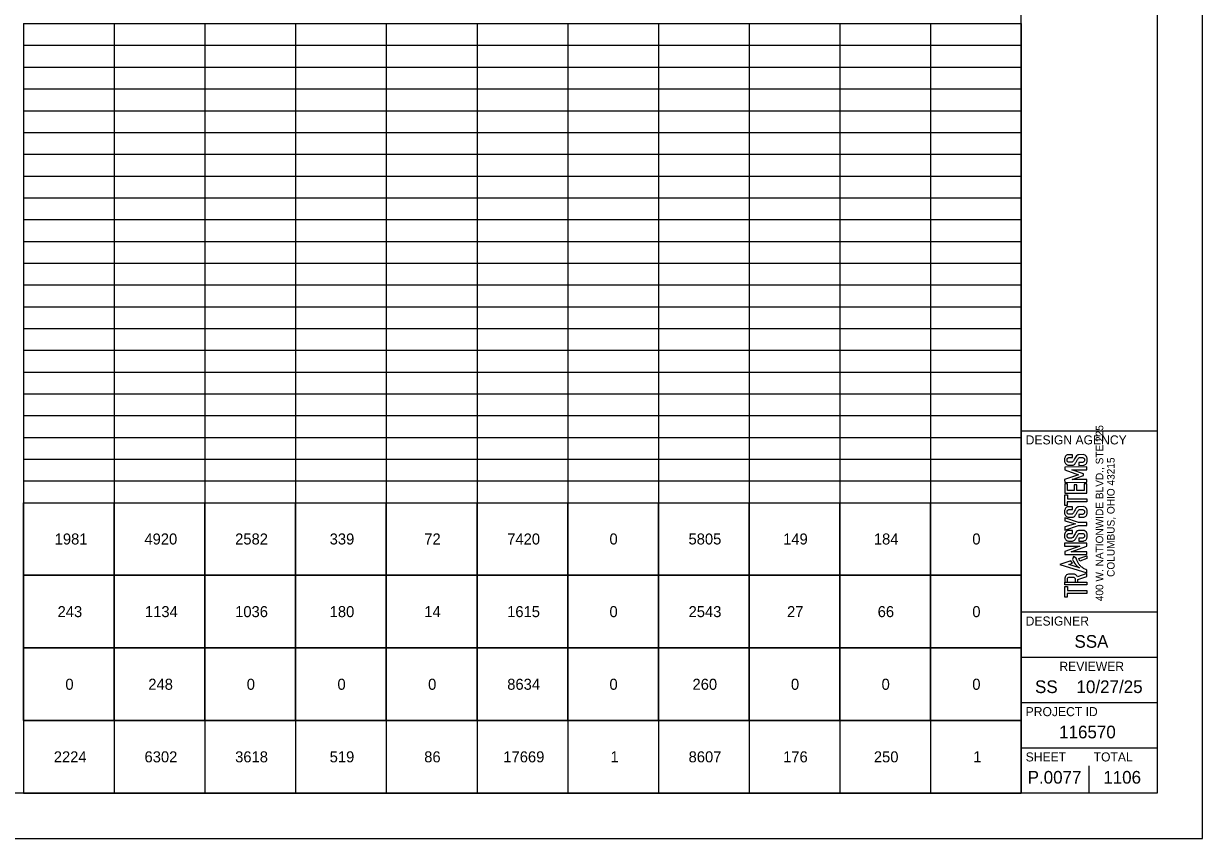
# Model space of a CAD drawing. Extents: x 0 to 34, y 0 to 22.
# Drawn here: x 20.99 to 34, y 0 to 9 of the extents above; entities that cross this region are included whole.
import ezdxf

# ---------------------------------------------------------------- set-up
doc = ezdxf.new("R2010")
doc.units = 0
for name, color, linetype in [('SH_Border', 7, 'Continuous'), ('SH_Cut_Line', 7, 'Continuous'), ('SH_Data', 7, 'Continuous'), ('SH_Text', 7, 'Continuous')]:
    doc.layers.add(name, color=color, linetype=linetype)

msp = doc.modelspace()

# ---------------------------------------------------------------- linework, layer by layer
at = {"layer": 'SH_Border'}
for p, q in [((32, 0.5), (32, 21.5)), ((32, 4.5), (33.5, 4.5)), ((32, 2.5), (33.5, 2.5)), ((32, 2), (33.5, 2)), ((32, 1.5), (33.5, 1.5)), ((32, 1), (33.5, 1))]:
    msp.add_line(p, q, dxfattribs=at)
msp.add_lwpolyline([(1.5, 21.5), (33.5, 21.5), (33.5, 0.5), (1.5, 0.5)], close=True, dxfattribs=at)
at = {"layer": 'SH_Cut_Line'}
msp.add_lwpolyline([(0, 0), (34, 0), (34, 22), (0, 22)], close=True, dxfattribs=at)
at = {"layer": 'SH_Data'}
for p, q in [((20.994, 8.996), (21.994, 8.996)), ((20.994, 8.996), (20.994, 8.515)), ((21.994, 8.996), (24.996, 8.996)), ((21.994, 8.996), (21.994, 8.515)), ((22.995, 8.996), (22.995, 8.515)), ((23.995, 8.996), (23.995, 8.515)), ((24.996, 8.996), (26.997, 8.996)), ((24.996, 8.996), (24.996, 8.515)), ((25.997, 8.996), (25.997, 8.515)), ((26.997, 8.996), (32, 8.996)), ((26.997, 8.996), (26.997, 8.515)), ((27.998, 8.996), (27.998, 8.515)), ((28.998, 8.996), (28.998, 8.515)), ((29.999, 8.996), (29.999, 8.515)), ((30.999, 8.996), (30.999, 8.515)), ((32, 8.996), (32, 8.515)), ((20.994, 8.756), (21.994, 8.756)), ((21.994, 8.756), (24.996, 8.756)), ((24.996, 8.756), (26.997, 8.756)), ((26.997, 8.756), (32, 8.756)), ((20.994, 8.515), (21.994, 8.515)), ((20.994, 8.515), (20.994, 1.302)), ((21.994, 8.515), (24.996, 8.515)), ((21.994, 8.515), (21.994, 1.302)), ((22.995, 8.515), (22.995, 1.302)), ((23.995, 8.515), (23.995, 1.302)), ((24.996, 8.515), (26.997, 8.515)), ((24.996, 8.515), (24.996, 1.302)), ((25.997, 8.515), (25.997, 1.302)), ((26.997, 8.515), (32, 8.515)), ((26.997, 8.515), (26.997, 1.302)), ((27.998, 8.515), (27.998, 1.302)), ((28.998, 8.515), (28.998, 1.302)), ((29.999, 8.515), (29.999, 1.302)), ((30.999, 8.515), (30.999, 1.302)), ((32, 8.515), (32, 3.706)), ((20.994, 8.275), (21.994, 8.275)), ((21.994, 8.275), (24.996, 8.275)), ((24.996, 8.275), (26.997, 8.275)), ((26.997, 8.275), (32, 8.275)), ((20.994, 8.034), (21.994, 8.034)), ((21.994, 8.034), (24.996, 8.034)), ((24.996, 8.034), (26.997, 8.034)), ((26.997, 8.034), (32, 8.034)), ((20.994, 7.794), (21.994, 7.794)), ((21.994, 7.794), (24.996, 7.794)), ((24.996, 7.794), (26.997, 7.794)), ((26.997, 7.794), (32, 7.794)), ((20.994, 7.553), (21.994, 7.553)), ((21.994, 7.553), (24.996, 7.553)), ((24.996, 7.553), (26.997, 7.553)), ((26.997, 7.553), (32, 7.553)), ((20.994, 7.313), (21.994, 7.313)), ((21.994, 7.313), (24.996, 7.313)), ((24.996, 7.313), (26.997, 7.313)), ((26.997, 7.313), (32, 7.313)), ((20.994, 7.073), (21.994, 7.073)), ((21.994, 7.073), (24.996, 7.073)), ((24.996, 7.073), (26.997, 7.073)), ((26.997, 7.073), (32, 7.073)), ((20.994, 6.832), (21.994, 6.832)), ((21.994, 6.832), (24.996, 6.832)), ((24.996, 6.832), (26.997, 6.832)), ((26.997, 6.832), (32, 6.832)), ((20.994, 6.592), (21.994, 6.592)), ((21.994, 6.592), (24.996, 6.592)), ((24.996, 6.592), (26.997, 6.592)), ((26.997, 6.592), (32, 6.592)), ((20.994, 6.351), (21.994, 6.351)), ((21.994, 6.351), (24.996, 6.351)), ((24.996, 6.351), (26.997, 6.351)), ((26.997, 6.351), (32, 6.351)), ((20.994, 6.111), (21.994, 6.111)), ((21.994, 6.111), (24.996, 6.111)), ((24.996, 6.111), (26.997, 6.111)), ((26.997, 6.111), (32, 6.111)), ((20.994, 5.87), (21.994, 5.87)), ((21.994, 5.87), (24.996, 5.87)), ((24.996, 5.87), (26.997, 5.87)), ((26.997, 5.87), (32, 5.87)), ((20.994, 5.63), (21.994, 5.63)), ((21.994, 5.63), (24.996, 5.63)), ((24.996, 5.63), (26.997, 5.63)), ((26.997, 5.63), (32, 5.63)), ((20.994, 5.389), (21.994, 5.389)), ((21.994, 5.389), (24.996, 5.389)), ((24.996, 5.389), (26.997, 5.389)), ((26.997, 5.389), (32, 5.389)), ((20.994, 5.149), (21.994, 5.149)), ((21.994, 5.149), (24.996, 5.149)), ((24.996, 5.149), (26.997, 5.149)), ((26.997, 5.149), (32, 5.149)), ((20.994, 4.908), (21.994, 4.908)), ((21.994, 4.908), (24.996, 4.908)), ((24.996, 4.908), (26.997, 4.908)), ((26.997, 4.908), (32, 4.908)), ((20.994, 4.668), (21.994, 4.668)), ((21.994, 4.668), (24.996, 4.668)), ((24.996, 4.668), (26.997, 4.668)), ((26.997, 4.668), (32, 4.668)), ((20.994, 4.427), (21.994, 4.427)), ((21.994, 4.427), (24.996, 4.427)), ((24.996, 4.427), (26.997, 4.427)), ((26.997, 4.427), (32, 4.427)), ((20.994, 4.187), (21.994, 4.187)), ((21.994, 4.187), (24.996, 4.187)), ((24.996, 4.187), (26.997, 4.187)), ((26.997, 4.187), (32, 4.187)), ((20.994, 3.947), (21.994, 3.947)), ((21.994, 3.947), (24.996, 3.947)), ((24.996, 3.947), (26.997, 3.947)), ((26.997, 3.947), (32, 3.947)), ((20.994, 3.706), (21.994, 3.706)), ((21.994, 3.706), (24.996, 3.706)), ((24.996, 3.706), (26.997, 3.706)), ((26.997, 3.706), (32, 3.706)), ((32, 3.706), (32, 1.302)), ((32.773, 3.533), (32.773, 3.533)), ((32.75, 3.5), (32.75, 3.5)), ((20.994, 2.905), (21.994, 2.905)), ((21.994, 2.905), (24.996, 2.905)), ((24.996, 2.905), (26.997, 2.905)), ((26.997, 2.905), (32, 2.905)), ((20.994, 2.103), (21.994, 2.103)), ((21.994, 2.103), (24.996, 2.103)), ((24.996, 2.103), (26.997, 2.103)), ((26.997, 2.103), (32, 2.103)), ((20.994, 1.302), (21.994, 1.302)), ((20.994, 1.302), (20.994, 0.5)), ((21.994, 1.302), (24.996, 1.302)), ((21.994, 1.302), (21.994, 0.5)), ((22.995, 1.302), (22.995, 0.5)), ((23.995, 1.302), (23.995, 0.5)), ((24.996, 1.302), (26.997, 1.302)), ((24.996, 1.302), (24.996, 0.5)), ((25.997, 1.302), (25.997, 0.5)), ((26.997, 1.302), (32, 1.302)), ((26.997, 1.302), (26.997, 0.5)), ((27.998, 1.302), (27.998, 0.5)), ((28.998, 1.302), (28.998, 0.5)), ((29.999, 1.302), (29.999, 0.5)), ((30.999, 1.302), (30.999, 0.5)), ((32, 1.302), (32, 0.5)), ((32.75, 0.5), (32.75, 0.8)), ((32.375, 0.675), (32.375, 0.675)), ((20.994, 0.5), (21.994, 0.5)), ((21.994, 0.5), (24.996, 0.5)), ((24.996, 0.5), (26.997, 0.5)), ((26.997, 0.5), (32, 0.5))]:
    msp.add_line(p, q, dxfattribs=at)
for points in [[(32.567, 4.204), (32.567, 4.236), (32.519, 4.236), (32.509, 4.234), (32.501, 4.23), (32.495, 4.226), (32.49, 4.22), (32.487, 4.214), (32.484, 4.208), (32.484, 4.208), (32.481, 4.202), (32.48, 4.195), (32.479, 4.191), (32.479, 4.166), (32.48, 4.159), (32.481, 4.153), (32.485, 4.146), (32.488, 4.141), (32.492, 4.135), (32.496, 4.131), (32.501, 4.127), (32.507, 4.125), (32.516, 4.121), (32.524, 4.12), (32.568, 4.12), (32.574, 4.122), (32.581, 4.125), (32.587, 4.129), (32.591, 4.133), (32.596, 4.14), (32.601, 4.146), (32.604, 4.15), (32.607, 4.157), (32.61, 4.163), (32.614, 4.169), (32.618, 4.175), (32.622, 4.182), (32.625, 4.188), (32.629, 4.194), (32.633, 4.199), (32.637, 4.202), (32.643, 4.204), (32.647, 4.206), (32.679, 4.205), (32.685, 4.203), (32.691, 4.199), (32.695, 4.195), (32.698, 4.19), (32.699, 4.185), (32.699, 4.172), (32.698, 4.167), (32.695, 4.163), (32.692, 4.158), (32.687, 4.156), (32.683, 4.154), (32.679, 4.152), (32.636, 4.152), (32.636, 4.119), (32.688, 4.12), (32.692, 4.122), (32.704, 4.125), (32.708, 4.128), (32.712, 4.131), (32.718, 4.137), (32.72, 4.141), (32.723, 4.147), (32.724, 4.149), (32.726, 4.155), (32.727, 4.163), (32.728, 4.168), (32.727, 4.198), (32.725, 4.206), (32.72, 4.218), (32.718, 4.222), (32.707, 4.23), (32.696, 4.235), (32.686, 4.237), (32.638, 4.236), (32.632, 4.236), (32.626, 4.235), (32.621, 4.232), (32.611, 4.224), (32.603, 4.214), (32.595, 4.201), (32.589, 4.19), (32.578, 4.17), (32.57, 4.16), (32.564, 4.155), (32.56, 4.154), (32.556, 4.153), (32.522, 4.153), (32.519, 4.155), (32.515, 4.157), (32.513, 4.159), (32.51, 4.163), (32.509, 4.166), (32.507, 4.17), (32.508, 4.172), (32.507, 4.172), (32.507, 4.186), (32.509, 4.189), (32.51, 4.193), (32.512, 4.197), (32.514, 4.199), (32.518, 4.202), (32.522, 4.203), (32.526, 4.204), (32.53, 4.204)], [(32.633, 4.015), (32.48, 3.962), (32.482, 3.931), (32.725, 3.932), (32.725, 3.962), (32.562, 3.961), (32.688, 4.007), (32.688, 4.025), (32.561, 4.068), (32.724, 4.069), (32.724, 4.101), (32.481, 4.1), (32.481, 4.068)], [(32.481, 3.913), (32.481, 3.81), (32.724, 3.81), (32.724, 3.914), (32.697, 3.914), (32.697, 3.843), (32.615, 3.843), (32.615, 3.902), (32.586, 3.902), (32.586, 3.843), (32.51, 3.843), (32.51, 3.913)], [(32.481, 3.674), (32.481, 3.793), (32.51, 3.793), (32.51, 3.749), (32.725, 3.749), (32.725, 3.716), (32.509, 3.716), (32.509, 3.675)], [(32.567, 3.63), (32.567, 3.662), (32.519, 3.662), (32.509, 3.66), (32.501, 3.656), (32.495, 3.652), (32.49, 3.647), (32.487, 3.64), (32.484, 3.634), (32.484, 3.634), (32.481, 3.628), (32.48, 3.621), (32.479, 3.617), (32.479, 3.592), (32.48, 3.585), (32.481, 3.579), (32.485, 3.572), (32.488, 3.567), (32.492, 3.561), (32.496, 3.557), (32.501, 3.553), (32.507, 3.551), (32.516, 3.547), (32.524, 3.546), (32.568, 3.546), (32.574, 3.548), (32.581, 3.551), (32.587, 3.555), (32.591, 3.559), (32.596, 3.566), (32.601, 3.572), (32.604, 3.576), (32.607, 3.583), (32.61, 3.589), (32.614, 3.595), (32.618, 3.601), (32.622, 3.608), (32.625, 3.614), (32.629, 3.62), (32.633, 3.625), (32.637, 3.628), (32.643, 3.63), (32.647, 3.632), (32.679, 3.631), (32.685, 3.629), (32.691, 3.625), (32.695, 3.621), (32.698, 3.616), (32.699, 3.611), (32.699, 3.598), (32.698, 3.593), (32.695, 3.589), (32.692, 3.584), (32.687, 3.582), (32.683, 3.58), (32.679, 3.578), (32.636, 3.578), (32.636, 3.545), (32.688, 3.546), (32.692, 3.548), (32.704, 3.551), (32.708, 3.554), (32.712, 3.557), (32.718, 3.563), (32.72, 3.567), (32.723, 3.573), (32.724, 3.575), (32.726, 3.581), (32.727, 3.589), (32.728, 3.594), (32.727, 3.624), (32.725, 3.632), (32.72, 3.644), (32.718, 3.648), (32.707, 3.656), (32.696, 3.661), (32.686, 3.663), (32.638, 3.662), (32.632, 3.662), (32.626, 3.661), (32.621, 3.658), (32.611, 3.65), (32.603, 3.641), (32.595, 3.627), (32.589, 3.617), (32.578, 3.596), (32.57, 3.586), (32.564, 3.581), (32.56, 3.58), (32.556, 3.579), (32.522, 3.58), (32.519, 3.581), (32.515, 3.583), (32.513, 3.586), (32.51, 3.589), (32.509, 3.592), (32.507, 3.596), (32.508, 3.598), (32.507, 3.598), (32.507, 3.612), (32.509, 3.615), (32.51, 3.619), (32.512, 3.623), (32.514, 3.625), (32.518, 3.628), (32.522, 3.629), (32.526, 3.63), (32.53, 3.63)], [(32.481, 3.441), (32.481, 3.405), (32.633, 3.456), (32.724, 3.456), (32.724, 3.489), (32.634, 3.489), (32.481, 3.54), (32.482, 3.505), (32.598, 3.473)], [(32.567, 3.367), (32.567, 3.399), (32.519, 3.399), (32.509, 3.396), (32.501, 3.393), (32.495, 3.388), (32.49, 3.383), (32.487, 3.377), (32.484, 3.371), (32.484, 3.371), (32.481, 3.365), (32.48, 3.358), (32.479, 3.354), (32.479, 3.329), (32.48, 3.322), (32.481, 3.315), (32.485, 3.309), (32.488, 3.303), (32.492, 3.298), (32.496, 3.293), (32.501, 3.29), (32.507, 3.287), (32.516, 3.284), (32.524, 3.283), (32.568, 3.283), (32.574, 3.285), (32.581, 3.288), (32.587, 3.292), (32.591, 3.296), (32.596, 3.302), (32.601, 3.309), (32.604, 3.313), (32.607, 3.319), (32.61, 3.326), (32.614, 3.331), (32.618, 3.338), (32.622, 3.345), (32.625, 3.351), (32.629, 3.357), (32.633, 3.361), (32.637, 3.365), (32.643, 3.367), (32.647, 3.368), (32.679, 3.368), (32.685, 3.365), (32.691, 3.362), (32.695, 3.357), (32.698, 3.353), (32.699, 3.348), (32.699, 3.334), (32.698, 3.33), (32.695, 3.325), (32.692, 3.321), (32.687, 3.319), (32.683, 3.317), (32.679, 3.315), (32.636, 3.315), (32.636, 3.282), (32.688, 3.283), (32.692, 3.284), (32.704, 3.288), (32.708, 3.29), (32.712, 3.294), (32.718, 3.299), (32.72, 3.304), (32.723, 3.31), (32.724, 3.312), (32.726, 3.318), (32.727, 3.325), (32.728, 3.331), (32.727, 3.361), (32.725, 3.369), (32.72, 3.38), (32.718, 3.384), (32.707, 3.393), (32.696, 3.398), (32.686, 3.4), (32.638, 3.399), (32.632, 3.399), (32.626, 3.397), (32.621, 3.395), (32.611, 3.387), (32.603, 3.377), (32.595, 3.364), (32.589, 3.353), (32.578, 3.333), (32.57, 3.322), (32.564, 3.318), (32.56, 3.317), (32.556, 3.316), (32.522, 3.316), (32.519, 3.318), (32.515, 3.32), (32.513, 3.322), (32.51, 3.325), (32.509, 3.329), (32.507, 3.333), (32.508, 3.335), (32.507, 3.335), (32.507, 3.348), (32.509, 3.352), (32.51, 3.356), (32.512, 3.36), (32.514, 3.362), (32.518, 3.364), (32.522, 3.366), (32.526, 3.367), (32.53, 3.367)], [(32.481, 3.134), (32.725, 3.134), (32.725, 3.165), (32.553, 3.165), (32.725, 3.227), (32.725, 3.259), (32.48, 3.259), (32.48, 3.228), (32.648, 3.228), (32.481, 3.167)], [(32.428, 3.026), (32.725, 2.932), (32.725, 2.963), (32.714, 2.968), (32.697, 2.976), (32.689, 2.981), (32.681, 2.986), (32.67, 2.993), (32.664, 2.998), (32.658, 3.003), (32.653, 3.008), (32.646, 3.015), (32.642, 3.021), (32.638, 3.027), (32.633, 3.034), (32.629, 3.041), (32.621, 3.058), (32.616, 3.072), (32.608, 3.095), (32.578, 3.111), (32.565, 3.081), (32.577, 3.058), (32.59, 3.039), (32.601, 3.025), (32.607, 3.018), (32.615, 3.01), (32.622, 3.003), (32.628, 2.997), (32.637, 2.992), (32.642, 2.989), (32.526, 3.026), (32.566, 3.04), (32.548, 3.066)], [(32.647, 3.062), (32.636, 3.089), (32.726, 3.12), (32.725, 3.091)], [(32.51, 2.83), (32.51, 2.863), (32.511, 2.867), (32.513, 2.873), (32.516, 2.878), (32.52, 2.881), (32.525, 2.883), (32.528, 2.885), (32.537, 2.885), (32.571, 2.885), (32.576, 2.884), (32.582, 2.883), (32.586, 2.881), (32.59, 2.878), (32.593, 2.874), (32.595, 2.868), (32.595, 2.864), (32.596, 2.859), (32.596, 2.83), (32.626, 2.83), (32.625, 2.859), (32.725, 2.892), (32.725, 2.926), (32.62, 2.889), (32.618, 2.895), (32.612, 2.902), (32.605, 2.909), (32.596, 2.914), (32.587, 2.917), (32.585, 2.916), (32.521, 2.917), (32.511, 2.914), (32.501, 2.909), (32.495, 2.904), (32.488, 2.894), (32.485, 2.884), (32.482, 2.875), (32.482, 2.869), (32.481, 2.83)], [(32.481, 2.798), (32.481, 2.83), (32.726, 2.83), (32.726, 2.798)], [(32.481, 2.663), (32.481, 2.781), (32.51, 2.781), (32.51, 2.738), (32.725, 2.738), (32.725, 2.705), (32.509, 2.705), (32.509, 2.664)]]:
    msp.add_lwpolyline(points, close=True, dxfattribs=at)
at = {"layer": 'SH_Text'}
for points in [[(20.994, 3.706), (21.994, 3.706), (21.994, 2.905), (20.994, 2.905)], [(21.994, 3.706), (22.995, 3.706), (22.995, 2.905), (21.994, 2.905)], [(22.995, 3.706), (23.995, 3.706), (23.995, 2.905), (22.995, 2.905)], [(23.995, 3.706), (24.996, 3.706), (24.996, 2.905), (23.995, 2.905)], [(24.996, 3.706), (25.997, 3.706), (25.997, 2.905), (24.996, 2.905)], [(25.997, 3.706), (26.997, 3.706), (26.997, 2.905), (25.997, 2.905)], [(26.997, 3.706), (27.998, 3.706), (27.998, 2.905), (26.997, 2.905)], [(27.998, 3.706), (28.998, 3.706), (28.998, 2.905), (27.998, 2.905)], [(28.998, 3.706), (29.999, 3.706), (29.999, 2.905), (28.998, 2.905)], [(29.999, 3.706), (30.999, 3.706), (30.999, 2.905), (29.999, 2.905)], [(30.999, 3.706), (32, 3.706), (32, 2.905), (30.999, 2.905)], [(20.994, 2.905), (21.994, 2.905), (21.994, 2.103), (20.994, 2.103)], [(21.994, 2.905), (22.995, 2.905), (22.995, 2.103), (21.994, 2.103)], [(22.995, 2.905), (23.995, 2.905), (23.995, 2.103), (22.995, 2.103)], [(23.995, 2.905), (24.996, 2.905), (24.996, 2.103), (23.995, 2.103)], [(24.996, 2.905), (25.997, 2.905), (25.997, 2.103), (24.996, 2.103)], [(25.997, 2.905), (26.997, 2.905), (26.997, 2.103), (25.997, 2.103)], [(26.997, 2.905), (27.998, 2.905), (27.998, 2.103), (26.997, 2.103)], [(27.998, 2.905), (28.998, 2.905), (28.998, 2.103), (27.998, 2.103)], [(28.998, 2.905), (29.999, 2.905), (29.999, 2.103), (28.998, 2.103)], [(29.999, 2.905), (30.999, 2.905), (30.999, 2.103), (29.999, 2.103)], [(30.999, 2.905), (32, 2.905), (32, 2.103), (30.999, 2.103)], [(20.994, 2.103), (21.994, 2.103), (21.994, 1.302), (20.994, 1.302)], [(21.994, 2.103), (22.995, 2.103), (22.995, 1.302), (21.994, 1.302)], [(22.995, 2.103), (23.995, 2.103), (23.995, 1.302), (22.995, 1.302)], [(23.995, 2.103), (24.996, 2.103), (24.996, 1.302), (23.995, 1.302)], [(24.996, 2.103), (25.997, 2.103), (25.997, 1.302), (24.996, 1.302)], [(25.997, 2.103), (26.997, 2.103), (26.997, 1.302), (25.997, 1.302)], [(26.997, 2.103), (27.998, 2.103), (27.998, 1.302), (26.997, 1.302)], [(27.998, 2.103), (28.998, 2.103), (28.998, 1.302), (27.998, 1.302)], [(28.998, 2.103), (29.999, 2.103), (29.999, 1.302), (28.998, 1.302)], [(29.999, 2.103), (30.999, 2.103), (30.999, 1.302), (29.999, 1.302)], [(30.999, 2.103), (32, 2.103), (32, 1.302), (30.999, 1.302)]]:
    msp.add_lwpolyline(points, close=True, dxfattribs=at)

# ---------------------------------------------------------------- texts
at = {"layer": 'SH_Data'}
for s, p in [('400 W. NATIONWIDE BLVD., STE 225', (32.906, 2.619)), ('COLUMBUS, OHIO 43215', (33.031, 2.887))]:
    msp.add_text(s, height=0.08333, rotation=90, dxfattribs=at).set_placement(p)
for s, height, p in [('DESIGN AGENCY', 0.1, (32.05, 4.35)), ('DESIGNER', 0.1, (32.05, 2.35)), ('SSA', 0.14, (32.588, 2.105)), ('REVIEWER', 0.1, (32.422, 1.85)), ('SS', 0.14, (32.153, 1.605)), ('10/27/25', 0.14, (32.611, 1.605)), ('PROJECT ID', 0.1, (32.05, 1.35)), ('116570', 0.14, (32.419, 1.105)), ('SHEET', 0.1, (32.05, 0.85)), ('TOTAL', 0.1, (32.8, 0.85)), ('P.0077', 0.14, (32.072, 0.605)), ('1106', 0.14, (32.906, 0.605))]:
    msp.add_text(s, height=height, dxfattribs=at).set_placement(p)
at = {"layer": 'SH_Text'}
for s, height, p in [('1981', 0.1217, (21.337, 3.245)), ('4920', 0.1217, (22.327, 3.245)), ('2582', 0.1217, (23.328, 3.245)), ('339', 0.1217, (24.371, 3.245)), ('72', 0.1217, (25.415, 3.245)), ('7420', 0.1217, (26.33, 3.245)), ('0', 0.122, (27.458, 3.245)), ('5805', 0.1217, (28.33, 3.245)), ('149', 0.1217, (29.374, 3.245)), ('184', 0.1217, (30.375, 3.245)), ('0', 0.122, (31.461, 3.245)), ('243', 0.1217, (21.369, 2.443)), ('1134', 0.1217, (22.333, 2.443)), ('1036', 0.1217, (23.328, 2.443)), ('180', 0.1217, (24.371, 2.443)), ('14', 0.1217, (25.415, 2.443)), ('1615', 0.1217, (26.329, 2.443)), ('0', 0.122, (27.458, 2.443)), ('2543', 0.1217, (28.331, 2.443)), ('27', 0.1217, (29.417, 2.443)), ('66', 0.1217, (30.417, 2.443)), ('0', 0.122, (31.461, 2.443)), ('0', 0.122, (21.455, 1.641)), ('248', 0.1217, (22.37, 1.641)), ('0', 0.122, (23.456, 1.641)), ('0', 0.122, (24.457, 1.641)), ('0', 0.122, (25.457, 1.641)), ('8634', 0.1217, (26.33, 1.641)), ('0', 0.122, (27.458, 1.641)), ('260', 0.1217, (28.374, 1.641)), ('0', 0.122, (29.46, 1.641)), ('0', 0.122, (30.46, 1.641)), ('0', 0.122, (31.461, 1.641)), ('2224', 0.1217, (21.327, 0.84)), ('6302', 0.1217, (22.328, 0.84)), ('3618', 0.1217, (23.328, 0.84)), ('519', 0.1217, (24.371, 0.84)), ('86', 0.1217, (25.414, 0.84)), ('17669', 0.1217, (26.287, 0.84)), ('1', 0.122, (27.469, 0.84)), ('8607', 0.1217, (28.331, 0.84)), ('176', 0.1217, (29.374, 0.84)), ('250', 0.1217, (30.375, 0.84)), ('1', 0.122, (31.471, 0.84))]:
    msp.add_text(s, height=height, dxfattribs=at).set_placement(p)

doc.saveas('drawing.dxf')
